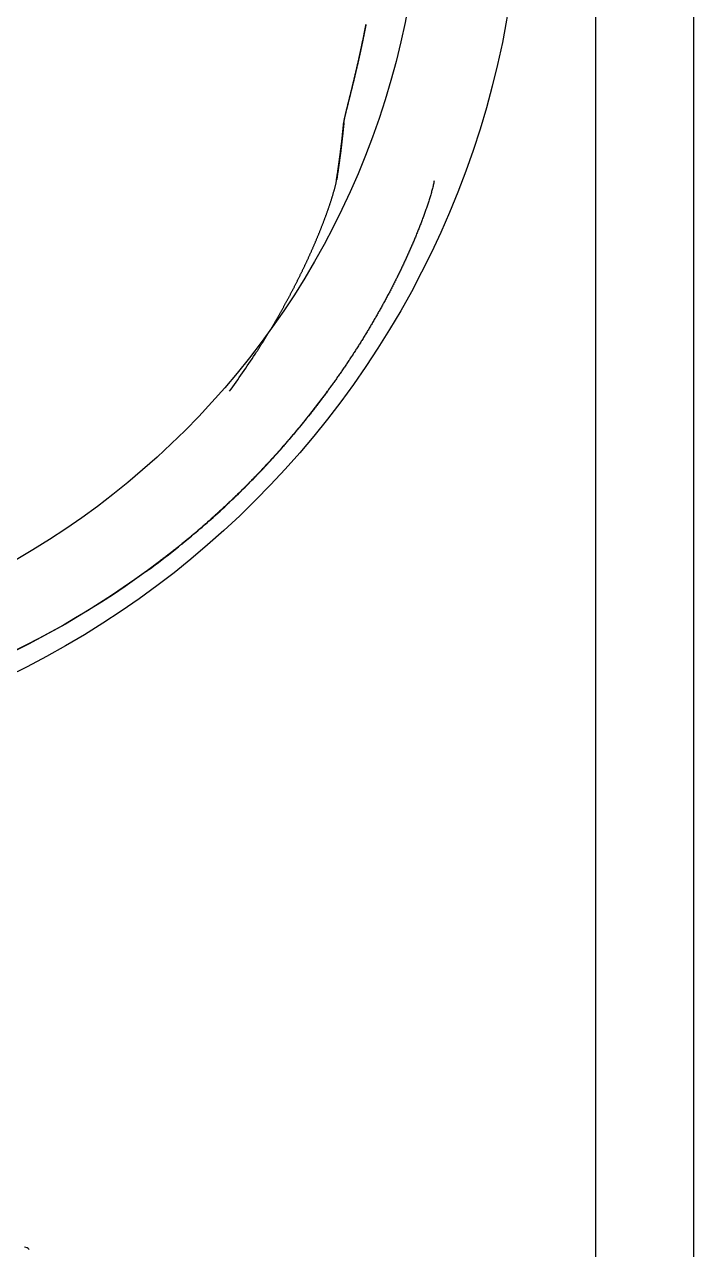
# Model space of a CAD drawing. Header units: millimetres. Extents: x 0 to 3800, y -67 to 2530.
# Drawn here: x 2363.7 to 2397.8, y 1526.3 to 1588.7 of the extents above; entities that cross this region are included whole.
import ezdxf

# ---------------------------------------------------------------- set-up
doc = ezdxf.new("R2010")
doc.units = ezdxf.units.MM
doc.layers.add('내부선 및 부속', color=4, linetype='Continuous')
doc.layers.add('외형선', color=3, linetype='Continuous')

msp = doc.modelspace()

# ---------------------------------------------------------------- linework, layer by layer
at = {"layer": '내부선 및 부속', "linetype": 'Continuous'}
for p, q in [((2379.95, 1583.74), (2379.981, 1583.74)), ((2379.615, 1580.828), (2379.585, 1580.83)), ((2375.457, 1571.923), (2375.495, 1571.982)), ((2370.019, 1560.927), (2370.001, 1560.928))]:
    msp.add_line(p, q, dxfattribs=at)
at = {"layer": '내부선 및 부속', "linetype": 'Continuous', "flags": 128}
for points in [[(2381.106, 1588.729), (2381.102, 1588.707), (2381.098, 1588.686), (2381.093, 1588.664), (2381.089, 1588.642), (2381.085, 1588.62), (2381.081, 1588.598), (2381.076, 1588.576), (2381.072, 1588.555), (2381.068, 1588.533), (2381.063, 1588.511), (2381.059, 1588.489), (2381.055, 1588.467), (2381.05, 1588.446), (2381.046, 1588.424), (2381.042, 1588.402), (2381.037, 1588.38), (2381.033, 1588.358), (2381.029, 1588.337), (2381.024, 1588.315), (2381.02, 1588.293), (2381.015, 1588.271), (2381.011, 1588.249), (2381.007, 1588.228), (2381.002, 1588.206), (2380.998, 1588.184), (2380.993, 1588.162), (2380.989, 1588.14), (2380.984, 1588.119), (2380.98, 1588.097), (2380.976, 1588.075), (2380.971, 1588.053), (2380.967, 1588.031), (2380.962, 1588.01), (2380.958, 1587.988), (2380.953, 1587.966), (2380.949, 1587.944), (2380.944, 1587.923), (2380.939, 1587.901), (2380.935, 1587.879), (2380.93, 1587.857), (2380.926, 1587.836), (2380.921, 1587.814), (2380.917, 1587.792), (2380.912, 1587.77), (2380.907, 1587.749), (2380.903, 1587.727), (2380.898, 1587.705), (2380.894, 1587.683), (2380.889, 1587.662), (2380.884, 1587.64), (2380.88, 1587.618), (2380.875, 1587.596), (2380.87, 1587.575), (2380.866, 1587.553), (2380.861, 1587.531), (2380.856, 1587.509), (2380.852, 1587.488), (2380.847, 1587.466), (2380.842, 1587.444), (2380.838, 1587.422), (2380.833, 1587.401), (2380.828, 1587.379), (2380.823, 1587.357), (2380.819, 1587.336), (2380.814, 1587.314), (2380.809, 1587.292), (2380.804, 1587.27), (2380.8, 1587.249), (2380.795, 1587.227), (2380.79, 1587.205), (2380.785, 1587.183), (2380.78, 1587.162), (2380.776, 1587.14), (2380.771, 1587.118), (2380.766, 1587.097), (2380.761, 1587.075), (2380.756, 1587.053), (2380.751, 1587.032), (2380.747, 1587.01), (2380.742, 1586.988), (2380.737, 1586.966), (2380.732, 1586.945), (2380.727, 1586.923), (2380.722, 1586.901), (2380.717, 1586.88), (2380.712, 1586.858), (2380.707, 1586.836), (2380.702, 1586.815), (2380.698, 1586.793), (2380.693, 1586.771), (2380.688, 1586.75), (2380.683, 1586.728), (2380.678, 1586.706), (2380.673, 1586.685), (2380.668, 1586.663), (2380.663, 1586.641), (2380.658, 1586.62), (2380.653, 1586.598), (2380.648, 1586.576), (2380.643, 1586.555), (2380.643, 1586.555), (2380.638, 1586.533), (2380.633, 1586.511), (2380.628, 1586.49), (2380.623, 1586.468), (2380.618, 1586.446), (2380.613, 1586.425), (2380.607, 1586.403), (2380.602, 1586.381), (2380.597, 1586.36), (2380.592, 1586.338), (2380.587, 1586.316), (2380.582, 1586.295), (2380.577, 1586.273), (2380.572, 1586.252), (2380.567, 1586.23), (2380.562, 1586.208), (2380.556, 1586.187), (2380.551, 1586.165), (2380.546, 1586.143), (2380.541, 1586.122), (2380.536, 1586.1), (2380.531, 1586.078), (2380.526, 1586.057), (2380.52, 1586.035), (2380.515, 1586.014), (2380.51, 1585.992), (2380.505, 1585.97), (2380.5, 1585.949), (2380.494, 1585.927), (2380.489, 1585.905), (2380.484, 1585.884), (2380.479, 1585.862), (2380.474, 1585.841), (2380.468, 1585.819), (2380.463, 1585.797), (2380.458, 1585.776), (2380.453, 1585.754), (2380.447, 1585.733), (2380.442, 1585.711), (2380.437, 1585.689), (2380.432, 1585.668), (2380.426, 1585.646), (2380.421, 1585.625), (2380.416, 1585.603), (2380.41, 1585.581), (2380.405, 1585.56), (2380.4, 1585.538), (2380.395, 1585.517), (2380.389, 1585.495), (2380.384, 1585.473), (2380.379, 1585.452), (2380.373, 1585.43), (2380.368, 1585.409), (2380.363, 1585.387), (2380.357, 1585.366), (2380.352, 1585.344), (2380.347, 1585.322), (2380.341, 1585.301), (2380.336, 1585.279), (2380.331, 1585.258), (2380.325, 1585.236), (2380.32, 1585.214), (2380.314, 1585.193), (2380.309, 1585.171), (2380.304, 1585.15), (2380.298, 1585.128), (2380.293, 1585.107), (2380.287, 1585.085), (2380.282, 1585.063), (2380.277, 1585.042), (2380.271, 1585.02), (2380.266, 1584.999), (2380.26, 1584.977), (2380.255, 1584.956), (2380.25, 1584.934), (2380.244, 1584.913), (2380.239, 1584.891), (2380.233, 1584.869), (2380.228, 1584.848), (2380.222, 1584.826), (2380.217, 1584.805), (2380.212, 1584.783), (2380.206, 1584.762), (2380.201, 1584.74), (2380.195, 1584.718), (2380.19, 1584.697), (2380.184, 1584.675), (2380.179, 1584.654), (2380.173, 1584.632), (2380.168, 1584.611), (2380.162, 1584.589), (2380.157, 1584.568), (2380.152, 1584.546), (2380.146, 1584.524), (2380.141, 1584.503), (2380.135, 1584.481), (2380.13, 1584.46), (2380.124, 1584.438), (2380.119, 1584.417), (2380.114, 1584.395), (2380.114, 1584.395), (2380.108, 1584.374), (2380.103, 1584.352), (2380.097, 1584.33), (2380.092, 1584.309), (2380.087, 1584.287), (2380.081, 1584.266), (2380.076, 1584.244), (2380.071, 1584.222), (2380.066, 1584.201), (2380.06, 1584.179), (2380.055, 1584.158), (2380.05, 1584.136), (2380.045, 1584.114), (2380.04, 1584.093), (2380.035, 1584.071), (2380.029, 1584.049), (2380.024, 1584.028), (2380.019, 1584.006), (2380.014, 1583.984), (2380.01, 1583.963), (2380.005, 1583.941), (2380, 1583.919), (2379.995, 1583.898), (2379.995, 1583.898)], [(2380.026, 1583.986), (2380.031, 1584.008), (2380.035, 1584.029), (2380.04, 1584.05), (2380.045, 1584.072), (2380.05, 1584.093), (2380.055, 1584.114), (2380.06, 1584.135), (2380.065, 1584.157), (2380.069, 1584.178), (2380.074, 1584.199), (2380.079, 1584.22), (2380.085, 1584.242), (2380.09, 1584.263), (2380.095, 1584.284), (2380.1, 1584.305), (2380.105, 1584.326), (2380.11, 1584.348), (2380.115, 1584.369), (2380.12, 1584.39), (2380.126, 1584.411), (2380.131, 1584.432), (2380.136, 1584.454), (2380.141, 1584.475), (2380.147, 1584.496), (2380.152, 1584.517), (2380.157, 1584.538), (2380.162, 1584.559), (2380.168, 1584.581), (2380.173, 1584.602), (2380.178, 1584.623), (2380.184, 1584.644), (2380.189, 1584.665), (2380.194, 1584.686), (2380.2, 1584.708), (2380.205, 1584.729), (2380.21, 1584.75), (2380.215, 1584.771), (2380.221, 1584.792), (2380.226, 1584.813), (2380.231, 1584.835), (2380.237, 1584.856), (2380.242, 1584.877), (2380.247, 1584.898), (2380.253, 1584.919), (2380.258, 1584.94), (2380.263, 1584.962), (2380.268, 1584.983), (2380.274, 1585.004), (2380.279, 1585.025), (2380.284, 1585.046), (2380.289, 1585.067), (2380.295, 1585.089), (2380.3, 1585.11), (2380.305, 1585.131), (2380.311, 1585.152), (2380.316, 1585.173), (2380.321, 1585.194), (2380.326, 1585.216), (2380.331, 1585.237), (2380.337, 1585.258), (2380.342, 1585.279), (2380.347, 1585.3), (2380.352, 1585.321), (2380.358, 1585.343), (2380.363, 1585.364), (2380.368, 1585.385), (2380.373, 1585.406), (2380.378, 1585.427), (2380.384, 1585.449), (2380.389, 1585.47), (2380.394, 1585.491), (2380.399, 1585.512), (2380.404, 1585.533), (2380.41, 1585.555), (2380.415, 1585.576), (2380.42, 1585.597), (2380.425, 1585.618), (2380.43, 1585.639), (2380.435, 1585.66), (2380.441, 1585.682), (2380.446, 1585.703), (2380.451, 1585.724), (2380.456, 1585.745), (2380.461, 1585.766), (2380.466, 1585.788), (2380.471, 1585.809), (2380.476, 1585.83), (2380.482, 1585.851), (2380.487, 1585.873), (2380.492, 1585.894), (2380.497, 1585.915), (2380.502, 1585.936), (2380.507, 1585.957), (2380.512, 1585.979), (2380.517, 1586), (2380.522, 1586.021), (2380.527, 1586.042), (2380.532, 1586.063), (2380.537, 1586.085), (2380.542, 1586.106), (2380.542, 1586.106), (2380.547, 1586.127), (2380.552, 1586.148), (2380.558, 1586.17), (2380.563, 1586.191), (2380.568, 1586.212), (2380.573, 1586.233), (2380.578, 1586.255), (2380.583, 1586.276), (2380.588, 1586.297), (2380.593, 1586.318), (2380.597, 1586.339), (2380.602, 1586.361), (2380.607, 1586.382), (2380.612, 1586.403), (2380.617, 1586.424), (2380.622, 1586.446), (2380.627, 1586.467), (2380.632, 1586.488), (2380.637, 1586.509), (2380.642, 1586.531), (2380.647, 1586.552), (2380.652, 1586.573), (2380.657, 1586.594), (2380.662, 1586.616), (2380.666, 1586.637), (2380.671, 1586.658), (2380.676, 1586.68), (2380.681, 1586.701), (2380.686, 1586.722), (2380.691, 1586.743), (2380.696, 1586.765), (2380.7, 1586.786), (2380.705, 1586.807), (2380.71, 1586.828), (2380.715, 1586.85), (2380.72, 1586.871), (2380.725, 1586.892), (2380.729, 1586.914), (2380.734, 1586.935), (2380.739, 1586.956), (2380.744, 1586.977), (2380.748, 1586.999), (2380.753, 1587.02), (2380.758, 1587.041), (2380.763, 1587.063), (2380.767, 1587.084), (2380.772, 1587.105), (2380.777, 1587.126), (2380.782, 1587.148), (2380.786, 1587.169), (2380.791, 1587.19), (2380.796, 1587.212), (2380.8, 1587.233), (2380.805, 1587.254), (2380.81, 1587.276), (2380.814, 1587.297), (2380.819, 1587.318), (2380.824, 1587.339), (2380.828, 1587.361), (2380.833, 1587.382), (2380.838, 1587.403), (2380.842, 1587.425), (2380.847, 1587.446), (2380.851, 1587.467), (2380.856, 1587.489), (2380.861, 1587.51), (2380.865, 1587.531), (2380.87, 1587.553), (2380.874, 1587.574), (2380.879, 1587.595), (2380.883, 1587.617), (2380.888, 1587.638), (2380.893, 1587.659), (2380.897, 1587.681), (2380.902, 1587.702), (2380.906, 1587.723), (2380.911, 1587.745), (2380.915, 1587.766), (2380.92, 1587.787), (2380.924, 1587.809), (2380.929, 1587.83), (2380.933, 1587.852), (2380.937, 1587.873), (2380.942, 1587.894), (2380.946, 1587.916), (2380.951, 1587.937), (2380.955, 1587.958), (2380.96, 1587.98), (2380.964, 1588.001), (2380.968, 1588.022), (2380.973, 1588.044), (2380.977, 1588.065), (2380.982, 1588.087), (2380.986, 1588.108), (2380.99, 1588.129), (2380.995, 1588.151), (2380.999, 1588.172), (2381.003, 1588.193), (2381.008, 1588.215), (2381.012, 1588.236), (2381.012, 1588.236), (2381.016, 1588.258), (2381.021, 1588.279), (2381.025, 1588.3), (2381.029, 1588.322), (2381.034, 1588.343), (2381.038, 1588.365), (2381.042, 1588.386), (2381.046, 1588.407), (2381.051, 1588.429), (2381.055, 1588.45), (2381.059, 1588.471), (2381.063, 1588.493), (2381.068, 1588.514), (2381.072, 1588.536), (2381.076, 1588.557), (2381.08, 1588.578), (2381.084, 1588.6), (2381.089, 1588.621), (2381.093, 1588.643), (2381.097, 1588.664), (2381.101, 1588.686), (2381.105, 1588.707), (2381.109, 1588.728), (2381.109, 1588.728)], [(2379.95, 1583.651), (2379.947, 1583.621), (2379.944, 1583.591), (2379.941, 1583.561), (2379.938, 1583.53), (2379.935, 1583.5), (2379.932, 1583.47), (2379.929, 1583.44), (2379.926, 1583.409), (2379.923, 1583.379), (2379.92, 1583.349), (2379.917, 1583.319), (2379.914, 1583.288), (2379.911, 1583.258), (2379.908, 1583.228), (2379.904, 1583.197), (2379.901, 1583.167), (2379.898, 1583.137), (2379.895, 1583.107), (2379.892, 1583.076), (2379.888, 1583.046), (2379.885, 1583.016), (2379.882, 1582.985), (2379.878, 1582.955), (2379.875, 1582.925), (2379.872, 1582.894), (2379.868, 1582.864), (2379.865, 1582.834), (2379.861, 1582.803), (2379.858, 1582.773), (2379.854, 1582.742), (2379.851, 1582.712), (2379.847, 1582.682), (2379.844, 1582.651), (2379.84, 1582.621), (2379.837, 1582.591), (2379.833, 1582.56), (2379.829, 1582.53), (2379.826, 1582.499), (2379.822, 1582.469), (2379.818, 1582.439), (2379.815, 1582.408), (2379.811, 1582.378), (2379.807, 1582.347), (2379.803, 1582.317), (2379.799, 1582.286), (2379.796, 1582.256), (2379.792, 1582.226), (2379.788, 1582.195), (2379.784, 1582.165), (2379.78, 1582.134), (2379.776, 1582.104), (2379.772, 1582.073), (2379.768, 1582.043), (2379.764, 1582.012), (2379.76, 1581.982), (2379.756, 1581.951), (2379.752, 1581.921), (2379.748, 1581.89), (2379.744, 1581.86), (2379.74, 1581.829), (2379.735, 1581.799), (2379.731, 1581.768), (2379.727, 1581.738), (2379.723, 1581.707), (2379.719, 1581.677), (2379.714, 1581.646), (2379.71, 1581.616), (2379.706, 1581.585), (2379.701, 1581.555), (2379.697, 1581.524), (2379.693, 1581.493), (2379.688, 1581.463), (2379.684, 1581.432), (2379.679, 1581.402), (2379.675, 1581.371), (2379.67, 1581.341), (2379.666, 1581.31), (2379.661, 1581.28), (2379.657, 1581.249), (2379.652, 1581.218), (2379.647, 1581.188), (2379.643, 1581.157), (2379.638, 1581.127), (2379.633, 1581.096), (2379.629, 1581.065), (2379.624, 1581.035), (2379.619, 1581.004), (2379.614, 1580.974), (2379.61, 1580.943), (2379.605, 1580.912), (2379.6, 1580.882), (2379.595, 1580.851), (2379.59, 1580.82), (2379.585, 1580.79), (2379.58, 1580.759)], [(2379.981, 1583.74), (2379.978, 1583.709), (2379.976, 1583.679), (2379.973, 1583.649), (2379.97, 1583.618), (2379.967, 1583.588), (2379.964, 1583.557), (2379.961, 1583.527), (2379.958, 1583.496), (2379.955, 1583.466), (2379.952, 1583.435), (2379.949, 1583.405), (2379.946, 1583.374), (2379.943, 1583.344), (2379.94, 1583.314), (2379.937, 1583.283), (2379.934, 1583.253), (2379.93, 1583.222), (2379.927, 1583.191), (2379.924, 1583.161), (2379.921, 1583.13), (2379.918, 1583.1), (2379.914, 1583.069), (2379.911, 1583.039), (2379.908, 1583.008), (2379.904, 1582.978), (2379.901, 1582.947), (2379.898, 1582.917), (2379.894, 1582.886), (2379.891, 1582.855), (2379.887, 1582.825), (2379.884, 1582.794), (2379.88, 1582.764), (2379.877, 1582.733), (2379.873, 1582.703), (2379.87, 1582.672), (2379.866, 1582.641), (2379.863, 1582.611), (2379.859, 1582.58), (2379.855, 1582.549), (2379.852, 1582.519), (2379.848, 1582.488), (2379.844, 1582.458), (2379.841, 1582.427), (2379.837, 1582.396), (2379.833, 1582.366), (2379.829, 1582.335), (2379.825, 1582.304), (2379.821, 1582.274), (2379.818, 1582.243), (2379.814, 1582.212), (2379.81, 1582.182), (2379.806, 1582.151), (2379.802, 1582.12), (2379.798, 1582.09), (2379.794, 1582.059), (2379.79, 1582.028), (2379.786, 1581.998), (2379.782, 1581.967), (2379.778, 1581.936), (2379.774, 1581.905), (2379.769, 1581.875), (2379.765, 1581.844), (2379.761, 1581.813), (2379.757, 1581.782), (2379.753, 1581.752), (2379.748, 1581.721), (2379.744, 1581.69), (2379.74, 1581.659), (2379.736, 1581.629), (2379.731, 1581.598), (2379.727, 1581.567), (2379.722, 1581.536), (2379.718, 1581.506), (2379.714, 1581.475), (2379.709, 1581.444), (2379.705, 1581.413), (2379.7, 1581.383), (2379.696, 1581.352), (2379.691, 1581.321), (2379.687, 1581.29), (2379.682, 1581.259), (2379.677, 1581.229), (2379.673, 1581.198), (2379.668, 1581.167), (2379.663, 1581.136), (2379.659, 1581.105), (2379.654, 1581.074), (2379.649, 1581.044), (2379.644, 1581.013), (2379.64, 1580.982), (2379.635, 1580.951), (2379.63, 1580.92), (2379.625, 1580.889), (2379.62, 1580.859), (2379.615, 1580.828)], [(2379.995, 1583.898), (2379.995, 1583.896), (2379.994, 1583.895), (2379.994, 1583.893), (2379.994, 1583.891), (2379.993, 1583.89), (2379.993, 1583.888), (2379.993, 1583.887), (2379.992, 1583.885), (2379.992, 1583.884), (2379.992, 1583.882), (2379.991, 1583.881), (2379.991, 1583.879), (2379.991, 1583.878), (2379.99, 1583.876), (2379.99, 1583.875), (2379.99, 1583.873), (2379.989, 1583.871), (2379.989, 1583.87), (2379.989, 1583.868), (2379.988, 1583.867), (2379.988, 1583.865), (2379.988, 1583.864), (2379.987, 1583.862), (2379.987, 1583.861), (2379.987, 1583.859), (2379.986, 1583.858), (2379.986, 1583.856), (2379.986, 1583.855), (2379.985, 1583.853), (2379.985, 1583.851), (2379.985, 1583.85), (2379.984, 1583.848), (2379.984, 1583.847), (2379.984, 1583.845), (2379.983, 1583.844), (2379.983, 1583.842), (2379.983, 1583.841), (2379.982, 1583.839), (2379.982, 1583.838), (2379.982, 1583.836), (2379.981, 1583.834), (2379.981, 1583.833), (2379.981, 1583.831), (2379.98, 1583.83), (2379.98, 1583.828), (2379.98, 1583.827), (2379.979, 1583.825), (2379.979, 1583.824), (2379.979, 1583.822), (2379.978, 1583.821), (2379.978, 1583.819), (2379.978, 1583.818), (2379.977, 1583.816), (2379.977, 1583.814), (2379.977, 1583.813), (2379.976, 1583.811), (2379.976, 1583.81), (2379.976, 1583.808), (2379.976, 1583.807), (2379.975, 1583.805), (2379.975, 1583.804), (2379.975, 1583.802), (2379.974, 1583.801), (2379.974, 1583.799), (2379.974, 1583.797), (2379.973, 1583.796), (2379.973, 1583.794), (2379.973, 1583.793), (2379.972, 1583.791), (2379.972, 1583.79), (2379.972, 1583.788), (2379.971, 1583.787), (2379.971, 1583.785), (2379.971, 1583.784), (2379.97, 1583.782), (2379.97, 1583.78), (2379.97, 1583.779), (2379.969, 1583.777), (2379.969, 1583.776), (2379.969, 1583.774), (2379.969, 1583.773), (2379.968, 1583.771), (2379.968, 1583.77), (2379.968, 1583.768), (2379.967, 1583.767), (2379.967, 1583.765), (2379.967, 1583.763), (2379.966, 1583.762), (2379.966, 1583.76), (2379.966, 1583.759), (2379.966, 1583.757), (2379.965, 1583.756), (2379.965, 1583.754), (2379.965, 1583.753), (2379.964, 1583.751), (2379.964, 1583.749), (2379.964, 1583.748), (2379.963, 1583.746), (2379.963, 1583.745), (2379.963, 1583.743), (2379.963, 1583.743), (2379.963, 1583.742), (2379.962, 1583.74), (2379.962, 1583.739), (2379.962, 1583.737), (2379.961, 1583.736), (2379.961, 1583.734), (2379.961, 1583.732), (2379.961, 1583.731), (2379.96, 1583.729), (2379.96, 1583.728), (2379.96, 1583.726), (2379.96, 1583.725), (2379.959, 1583.723), (2379.959, 1583.722), (2379.959, 1583.72), (2379.959, 1583.718), (2379.958, 1583.717), (2379.958, 1583.715), (2379.958, 1583.714), (2379.958, 1583.712), (2379.957, 1583.711), (2379.957, 1583.709), (2379.957, 1583.708), (2379.957, 1583.706), (2379.956, 1583.704), (2379.956, 1583.703), (2379.956, 1583.701), (2379.956, 1583.7), (2379.955, 1583.698), (2379.955, 1583.697), (2379.955, 1583.695), (2379.955, 1583.694), (2379.954, 1583.692), (2379.954, 1583.69), (2379.954, 1583.689), (2379.954, 1583.687), (2379.954, 1583.686), (2379.953, 1583.684), (2379.953, 1583.683), (2379.953, 1583.681), (2379.953, 1583.679), (2379.953, 1583.678), (2379.952, 1583.676), (2379.952, 1583.675), (2379.952, 1583.673), (2379.952, 1583.672), (2379.952, 1583.67), (2379.951, 1583.669), (2379.951, 1583.667), (2379.951, 1583.665), (2379.951, 1583.664), (2379.951, 1583.662), (2379.951, 1583.661), (2379.95, 1583.659), (2379.95, 1583.658), (2379.95, 1583.656), (2379.95, 1583.654), (2379.95, 1583.653), (2379.95, 1583.651), (2379.95, 1583.651)], [(2379.981, 1583.74), (2379.981, 1583.741), (2379.982, 1583.743), (2379.982, 1583.745), (2379.982, 1583.746), (2379.982, 1583.748), (2379.982, 1583.749), (2379.982, 1583.751), (2379.983, 1583.752), (2379.983, 1583.754), (2379.983, 1583.756), (2379.983, 1583.757), (2379.983, 1583.759), (2379.983, 1583.76), (2379.984, 1583.762), (2379.984, 1583.763), (2379.984, 1583.765), (2379.984, 1583.767), (2379.984, 1583.768), (2379.985, 1583.77), (2379.985, 1583.771), (2379.985, 1583.773), (2379.985, 1583.774), (2379.986, 1583.776), (2379.986, 1583.777), (2379.986, 1583.779), (2379.986, 1583.781), (2379.986, 1583.782), (2379.987, 1583.784), (2379.987, 1583.785), (2379.987, 1583.787), (2379.987, 1583.788), (2379.988, 1583.79), (2379.988, 1583.792), (2379.988, 1583.793), (2379.988, 1583.795), (2379.989, 1583.796), (2379.989, 1583.798), (2379.989, 1583.799), (2379.989, 1583.801), (2379.99, 1583.802), (2379.99, 1583.804), (2379.99, 1583.806), (2379.99, 1583.807), (2379.991, 1583.809), (2379.991, 1583.81), (2379.991, 1583.812), (2379.991, 1583.813), (2379.992, 1583.815), (2379.992, 1583.816), (2379.992, 1583.818), (2379.992, 1583.82), (2379.993, 1583.821), (2379.993, 1583.823), (2379.993, 1583.824), (2379.994, 1583.826), (2379.994, 1583.827), (2379.994, 1583.829), (2379.994, 1583.83), (2379.995, 1583.832), (2379.995, 1583.833), (2379.995, 1583.835), (2379.995, 1583.837), (2379.996, 1583.838), (2379.996, 1583.84), (2379.996, 1583.841), (2379.997, 1583.843), (2379.997, 1583.844), (2379.997, 1583.846), (2379.997, 1583.847), (2379.998, 1583.849), (2379.998, 1583.851), (2379.998, 1583.852), (2379.999, 1583.854), (2379.999, 1583.855), (2379.999, 1583.857), (2379.999, 1583.858), (2380, 1583.86), (2380, 1583.861), (2380, 1583.863), (2380.001, 1583.865), (2380.001, 1583.866), (2380.001, 1583.868), (2380.001, 1583.869), (2380.002, 1583.871), (2380.002, 1583.872), (2380.002, 1583.874), (2380.003, 1583.875), (2380.003, 1583.877), (2380.003, 1583.878), (2380.004, 1583.88), (2380.004, 1583.882), (2380.004, 1583.883), (2380.005, 1583.885), (2380.005, 1583.886), (2380.005, 1583.888), (2380.005, 1583.889), (2380.006, 1583.891), (2380.006, 1583.892), (2380.006, 1583.894), (2380.007, 1583.895), (2380.007, 1583.895), (2380.007, 1583.897), (2380.007, 1583.899), (2380.008, 1583.9), (2380.008, 1583.902), (2380.008, 1583.903), (2380.009, 1583.905), (2380.009, 1583.906), (2380.009, 1583.908), (2380.01, 1583.909), (2380.01, 1583.911), (2380.01, 1583.912), (2380.011, 1583.914), (2380.011, 1583.916), (2380.011, 1583.917), (2380.011, 1583.919), (2380.012, 1583.92), (2380.012, 1583.922), (2380.012, 1583.923), (2380.013, 1583.925), (2380.013, 1583.926), (2380.013, 1583.928), (2380.014, 1583.929), (2380.014, 1583.931), (2380.014, 1583.932), (2380.015, 1583.934), (2380.015, 1583.936), (2380.015, 1583.937), (2380.016, 1583.939), (2380.016, 1583.94), (2380.016, 1583.942), (2380.017, 1583.943), (2380.017, 1583.945), (2380.017, 1583.946), (2380.018, 1583.948), (2380.018, 1583.949), (2380.018, 1583.951), (2380.019, 1583.953), (2380.019, 1583.954), (2380.019, 1583.956), (2380.02, 1583.957), (2380.02, 1583.959), (2380.02, 1583.96), (2380.021, 1583.962), (2380.021, 1583.963), (2380.021, 1583.965), (2380.022, 1583.966), (2380.022, 1583.968), (2380.022, 1583.969), (2380.023, 1583.971), (2380.023, 1583.973), (2380.023, 1583.974), (2380.024, 1583.976), (2380.024, 1583.977), (2380.024, 1583.979), (2380.025, 1583.98), (2380.025, 1583.982), (2380.025, 1583.983), (2380.026, 1583.985), (2380.026, 1583.986), (2380.026, 1583.986)], [(2384.58, 1580.759), (2384.571, 1580.704), (2384.56, 1580.649), (2384.549, 1580.594), (2384.537, 1580.539), (2384.524, 1580.485), (2384.511, 1580.431), (2384.497, 1580.376), (2384.482, 1580.322), (2384.468, 1580.268), (2384.453, 1580.214), (2384.438, 1580.16), (2384.422, 1580.106), (2384.406, 1580.053), (2384.39, 1579.999), (2384.374, 1579.945), (2384.358, 1579.892), (2384.341, 1579.838), (2384.324, 1579.785), (2384.307, 1579.732), (2384.29, 1579.678), (2384.273, 1579.625), (2384.255, 1579.572), (2384.238, 1579.519), (2384.22, 1579.466), (2384.202, 1579.413), (2384.183, 1579.36), (2384.165, 1579.307), (2384.147, 1579.254), (2384.128, 1579.201), (2384.109, 1579.148), (2384.09, 1579.096), (2384.071, 1579.043), (2384.052, 1578.99), (2384.033, 1578.938), (2384.014, 1578.885), (2383.994, 1578.833), (2383.974, 1578.78), (2383.955, 1578.728), (2383.935, 1578.676), (2383.915, 1578.623), (2383.895, 1578.571), (2383.875, 1578.519), (2383.854, 1578.467), (2383.834, 1578.414), (2383.813, 1578.362), (2383.793, 1578.31), (2383.772, 1578.258), (2383.751, 1578.206), (2383.73, 1578.154), (2383.709, 1578.102), (2383.688, 1578.051), (2383.667, 1577.999), (2383.646, 1577.947), (2383.624, 1577.895), (2383.603, 1577.844), (2383.581, 1577.792), (2383.56, 1577.74), (2383.538, 1577.689), (2383.516, 1577.637), (2383.494, 1577.586), (2383.472, 1577.534), (2383.45, 1577.483), (2383.428, 1577.431), (2383.405, 1577.38), (2383.383, 1577.329), (2383.36, 1577.277), (2383.338, 1577.226), (2383.315, 1577.175), (2383.292, 1577.124), (2383.269, 1577.073), (2383.246, 1577.022), (2383.223, 1576.971), (2383.2, 1576.92), (2383.177, 1576.869), (2383.154, 1576.818), (2383.131, 1576.767), (2383.107, 1576.716), (2383.084, 1576.665), (2383.06, 1576.614), (2383.036, 1576.564), (2383.012, 1576.513), (2382.989, 1576.462), (2382.965, 1576.412), (2382.941, 1576.361), (2382.917, 1576.311), (2382.892, 1576.26), (2382.868, 1576.21), (2382.844, 1576.159), (2382.819, 1576.109), (2382.795, 1576.058), (2382.77, 1576.008), (2382.746, 1575.958), (2382.721, 1575.908), (2382.696, 1575.857), (2382.671, 1575.807), (2382.646, 1575.757), (2382.621, 1575.707), (2382.596, 1575.657), (2382.571, 1575.607), (2382.546, 1575.557), (2382.546, 1575.557), (2382.52, 1575.507), (2382.495, 1575.457), (2382.469, 1575.407), (2382.444, 1575.357), (2382.418, 1575.308), (2382.392, 1575.258), (2382.367, 1575.208), (2382.341, 1575.159), (2382.315, 1575.109), (2382.289, 1575.059), (2382.263, 1575.01), (2382.236, 1574.96), (2382.21, 1574.911), (2382.184, 1574.861), (2382.158, 1574.812), (2382.131, 1574.763), (2382.105, 1574.713), (2382.078, 1574.664), (2382.051, 1574.615), (2382.024, 1574.566), (2381.998, 1574.516), (2381.971, 1574.467), (2381.944, 1574.418), (2381.917, 1574.369), (2381.89, 1574.32), (2381.862, 1574.271), (2381.835, 1574.222), (2381.808, 1574.173), (2381.78, 1574.125), (2381.753, 1574.076), (2381.725, 1574.027), (2381.698, 1573.978), (2381.67, 1573.93), (2381.642, 1573.881), (2381.614, 1573.832), (2381.586, 1573.784), (2381.559, 1573.735), (2381.53, 1573.687), (2381.502, 1573.638), (2381.474, 1573.59), (2381.446, 1573.541), (2381.418, 1573.493), (2381.389, 1573.445), (2381.361, 1573.397), (2381.332, 1573.348), (2381.304, 1573.3), (2381.275, 1573.252), (2381.246, 1573.204), (2381.217, 1573.156), (2381.188, 1573.108), (2381.16, 1573.06), (2381.131, 1573.012), (2381.101, 1572.964), (2381.072, 1572.916), (2381.043, 1572.869), (2381.014, 1572.821), (2380.984, 1572.773), (2380.955, 1572.726), (2380.926, 1572.678), (2380.896, 1572.63), (2380.866, 1572.583), (2380.837, 1572.535), (2380.807, 1572.488), (2380.777, 1572.44), (2380.747, 1572.393), (2380.717, 1572.346), (2380.687, 1572.298), (2380.657, 1572.251), (2380.627, 1572.204), (2380.597, 1572.157), (2380.567, 1572.11), (2380.536, 1572.063), (2380.506, 1572.015), (2380.475, 1571.968), (2380.445, 1571.922), (2380.414, 1571.875), (2380.384, 1571.828), (2380.353, 1571.781), (2380.322, 1571.734), (2380.291, 1571.687), (2380.26, 1571.641), (2380.229, 1571.594), (2380.198, 1571.547), (2380.167, 1571.501), (2380.136, 1571.454), (2380.105, 1571.408), (2380.073, 1571.361), (2380.042, 1571.315), (2380.011, 1571.269), (2379.979, 1571.222), (2379.948, 1571.176), (2379.916, 1571.13), (2379.884, 1571.084), (2379.852, 1571.037), (2379.821, 1570.991), (2379.789, 1570.945), (2379.757, 1570.899), (2379.725, 1570.853), (2379.693, 1570.807), (2379.661, 1570.762), (2379.661, 1570.762), (2379.628, 1570.716), (2379.596, 1570.67), (2379.564, 1570.624), (2379.531, 1570.579), (2379.499, 1570.533), (2379.466, 1570.487), (2379.434, 1570.442), (2379.401, 1570.396), (2379.369, 1570.351), (2379.336, 1570.305), (2379.303, 1570.26), (2379.27, 1570.215), (2379.237, 1570.169), (2379.204, 1570.124), (2379.171, 1570.079), (2379.138, 1570.034), (2379.105, 1569.988), (2379.071, 1569.943), (2379.038, 1569.898), (2379.005, 1569.853), (2378.971, 1569.808), (2378.938, 1569.764), (2378.904, 1569.719), (2378.871, 1569.674), (2378.837, 1569.629), (2378.803, 1569.584), (2378.769, 1569.54), (2378.736, 1569.495), (2378.702, 1569.451), (2378.668, 1569.406), (2378.634, 1569.362), (2378.6, 1569.317), (2378.565, 1569.273), (2378.531, 1569.228), (2378.497, 1569.184), (2378.463, 1569.14), (2378.428, 1569.096), (2378.394, 1569.051), (2378.359, 1569.007), (2378.325, 1568.963), (2378.29, 1568.919), (2378.255, 1568.875), (2378.221, 1568.831), (2378.186, 1568.787), (2378.151, 1568.744), (2378.116, 1568.7), (2378.081, 1568.656), (2378.046, 1568.612), (2378.011, 1568.569), (2377.976, 1568.525), (2377.94, 1568.482), (2377.905, 1568.438), (2377.87, 1568.395), (2377.834, 1568.351), (2377.799, 1568.308), (2377.763, 1568.265), (2377.728, 1568.221), (2377.692, 1568.178), (2377.657, 1568.135), (2377.621, 1568.092), (2377.585, 1568.049), (2377.549, 1568.006), (2377.513, 1567.963), (2377.477, 1567.92), (2377.441, 1567.877), (2377.405, 1567.834), (2377.369, 1567.791), (2377.333, 1567.748), (2377.296, 1567.706), (2377.26, 1567.663), (2377.224, 1567.621), (2377.187, 1567.578), (2377.151, 1567.536), (2377.114, 1567.493), (2377.078, 1567.451), (2377.041, 1567.408), (2377.004, 1567.366), (2376.968, 1567.324), (2376.931, 1567.282), (2376.894, 1567.239), (2376.857, 1567.197), (2376.82, 1567.155), (2376.783, 1567.113), (2376.746, 1567.071), (2376.709, 1567.029), (2376.671, 1566.987), (2376.634, 1566.946), (2376.597, 1566.904), (2376.559, 1566.862), (2376.522, 1566.82), (2376.485, 1566.779), (2376.447, 1566.737), (2376.409, 1566.696), (2376.372, 1566.654), (2376.334, 1566.613), (2376.296, 1566.572), (2376.258, 1566.53), (2376.221, 1566.489), (2376.183, 1566.448), (2376.145, 1566.407), (2376.145, 1566.407), (2376.107, 1566.365), (2376.069, 1566.324), (2376.03, 1566.283), (2375.992, 1566.242), (2375.954, 1566.202), (2375.916, 1566.161), (2375.877, 1566.12), (2375.839, 1566.079), (2375.8, 1566.038), (2375.762, 1565.998), (2375.723, 1565.957), (2375.685, 1565.917), (2375.646, 1565.876), (2375.607, 1565.836), (2375.568, 1565.795), (2375.53, 1565.755), (2375.491, 1565.714), (2375.452, 1565.674), (2375.413, 1565.634), (2375.374, 1565.594), (2375.335, 1565.554), (2375.295, 1565.514), (2375.256, 1565.474), (2375.217, 1565.434), (2375.178, 1565.394), (2375.138, 1565.354), (2375.099, 1565.314), (2375.059, 1565.275), (2375.02, 1565.235), (2374.98, 1565.195), (2374.941, 1565.156), (2374.901, 1565.116), (2374.861, 1565.077), (2374.821, 1565.037), (2374.782, 1564.998), (2374.742, 1564.958), (2374.702, 1564.919), (2374.662, 1564.88), (2374.622, 1564.841), (2374.582, 1564.802), (2374.542, 1564.763), (2374.501, 1564.724), (2374.461, 1564.685), (2374.421, 1564.646), (2374.38, 1564.607), (2374.34, 1564.568), (2374.3, 1564.529), (2374.259, 1564.491), (2374.219, 1564.452), (2374.178, 1564.414), (2374.137, 1564.375), (2374.097, 1564.336), (2374.056, 1564.298), (2374.015, 1564.26), (2373.974, 1564.221), (2373.933, 1564.183), (2373.892, 1564.145), (2373.851, 1564.107), (2373.81, 1564.069), (2373.769, 1564.031), (2373.728, 1563.993), (2373.687, 1563.955), (2373.646, 1563.917), (2373.604, 1563.879), (2373.563, 1563.841), (2373.522, 1563.803), (2373.48, 1563.766), (2373.439, 1563.728), (2373.397, 1563.691), (2373.355, 1563.653), (2373.314, 1563.615), (2373.272, 1563.578), (2373.23, 1563.54), (2373.189, 1563.503), (2373.147, 1563.466), (2373.105, 1563.429), (2373.063, 1563.392), (2373.021, 1563.354), (2372.979, 1563.317), (2372.937, 1563.28), (2372.895, 1563.244), (2372.852, 1563.207), (2372.81, 1563.17), (2372.768, 1563.133), (2372.726, 1563.096), (2372.683, 1563.06), (2372.641, 1563.023), (2372.598, 1562.987), (2372.556, 1562.95), (2372.513, 1562.914), (2372.471, 1562.877), (2372.428, 1562.841), (2372.385, 1562.805), (2372.343, 1562.769), (2372.3, 1562.732), (2372.257, 1562.696), (2372.214, 1562.66), (2372.171, 1562.624), (2372.128, 1562.588), (2372.085, 1562.553), (2372.085, 1562.553), (2372.042, 1562.517), (2371.999, 1562.481), (2371.956, 1562.445), (2371.913, 1562.41), (2371.869, 1562.374), (2371.826, 1562.339), (2371.783, 1562.303), (2371.739, 1562.268), (2371.696, 1562.232), (2371.652, 1562.197), (2371.609, 1562.162), (2371.565, 1562.127), (2371.522, 1562.091), (2371.478, 1562.056), (2371.434, 1562.021), (2371.39, 1561.986), (2371.347, 1561.951), (2371.303, 1561.917), (2371.259, 1561.882), (2371.215, 1561.847), (2371.171, 1561.812), (2371.127, 1561.778), (2371.083, 1561.743), (2371.039, 1561.709), (2370.995, 1561.674), (2370.95, 1561.64), (2370.906, 1561.605), (2370.862, 1561.571), (2370.818, 1561.537), (2370.773, 1561.503), (2370.729, 1561.469), (2370.684, 1561.435), (2370.64, 1561.401), (2370.595, 1561.367), (2370.551, 1561.333), (2370.506, 1561.299), (2370.461, 1561.265), (2370.417, 1561.232), (2370.372, 1561.198), (2370.327, 1561.164), (2370.282, 1561.131), (2370.237, 1561.097), (2370.192, 1561.064), (2370.147, 1561.031), (2370.102, 1560.997), (2370.057, 1560.964), (2370.012, 1560.931), (2370.012, 1560.931)], [(2375.495, 1571.982), (2375.513, 1572.01), (2375.532, 1572.039), (2375.55, 1572.067), (2375.569, 1572.096), (2375.587, 1572.125), (2375.605, 1572.153), (2375.624, 1572.182), (2375.642, 1572.21), (2375.66, 1572.239), (2375.678, 1572.267), (2375.697, 1572.296), (2375.715, 1572.325), (2375.733, 1572.353), (2375.751, 1572.382), (2375.769, 1572.411), (2375.787, 1572.44), (2375.805, 1572.468), (2375.824, 1572.497), (2375.842, 1572.526), (2375.86, 1572.555), (2375.878, 1572.583), (2375.896, 1572.612), (2375.913, 1572.641), (2375.931, 1572.67), (2375.949, 1572.699), (2375.967, 1572.728), (2375.985, 1572.757), (2376.003, 1572.785), (2376.021, 1572.814), (2376.038, 1572.843), (2376.056, 1572.872), (2376.074, 1572.901), (2376.091, 1572.93), (2376.109, 1572.959), (2376.127, 1572.988), (2376.144, 1573.017), (2376.162, 1573.046), (2376.18, 1573.075), (2376.197, 1573.104), (2376.215, 1573.133), (2376.232, 1573.163), (2376.25, 1573.192), (2376.267, 1573.221), (2376.284, 1573.25), (2376.302, 1573.279), (2376.319, 1573.308), (2376.336, 1573.338), (2376.354, 1573.367), (2376.371, 1573.396), (2376.388, 1573.425), (2376.406, 1573.454), (2376.423, 1573.484), (2376.44, 1573.513), (2376.457, 1573.542), (2376.474, 1573.572), (2376.491, 1573.601), (2376.508, 1573.63), (2376.526, 1573.66), (2376.543, 1573.689), (2376.56, 1573.718), (2376.577, 1573.748), (2376.594, 1573.777), (2376.61, 1573.807), (2376.627, 1573.836), (2376.644, 1573.866), (2376.661, 1573.895), (2376.678, 1573.925), (2376.695, 1573.954), (2376.712, 1573.984), (2376.728, 1574.013), (2376.745, 1574.043), (2376.762, 1574.072), (2376.778, 1574.102), (2376.795, 1574.132), (2376.812, 1574.161), (2376.828, 1574.191), (2376.845, 1574.22), (2376.861, 1574.25), (2376.878, 1574.28), (2376.894, 1574.309), (2376.911, 1574.339), (2376.927, 1574.369), (2376.944, 1574.399), (2376.96, 1574.428), (2376.976, 1574.458), (2376.993, 1574.488), (2377.009, 1574.518), (2377.025, 1574.547), (2377.042, 1574.577), (2377.058, 1574.607), (2377.074, 1574.637), (2377.09, 1574.667), (2377.106, 1574.697), (2377.123, 1574.727), (2377.139, 1574.756), (2377.155, 1574.786), (2377.171, 1574.816), (2377.187, 1574.846), (2377.203, 1574.876), (2377.219, 1574.906), (2377.219, 1574.906), (2377.235, 1574.936), (2377.251, 1574.966), (2377.266, 1574.996), (2377.282, 1575.026), (2377.298, 1575.056), (2377.314, 1575.086), (2377.33, 1575.116), (2377.345, 1575.146), (2377.361, 1575.177), (2377.377, 1575.207), (2377.393, 1575.237), (2377.408, 1575.267), (2377.424, 1575.297), (2377.439, 1575.327), (2377.455, 1575.357), (2377.471, 1575.388), (2377.486, 1575.418), (2377.501, 1575.448), (2377.517, 1575.478), (2377.532, 1575.509), (2377.548, 1575.539), (2377.563, 1575.569), (2377.578, 1575.599), (2377.594, 1575.63), (2377.609, 1575.66), (2377.624, 1575.69), (2377.64, 1575.721), (2377.655, 1575.751), (2377.67, 1575.782), (2377.685, 1575.812), (2377.7, 1575.842), (2377.715, 1575.873), (2377.73, 1575.903), (2377.745, 1575.934), (2377.76, 1575.964), (2377.775, 1575.995), (2377.79, 1576.025), (2377.805, 1576.056), (2377.82, 1576.086), (2377.835, 1576.117), (2377.85, 1576.147), (2377.864, 1576.178), (2377.879, 1576.208), (2377.894, 1576.239), (2377.909, 1576.27), (2377.923, 1576.3), (2377.938, 1576.331), (2377.953, 1576.361), (2377.967, 1576.392), (2377.982, 1576.423), (2377.996, 1576.453), (2378.011, 1576.484), (2378.025, 1576.515), (2378.04, 1576.546), (2378.054, 1576.576), (2378.068, 1576.607), (2378.083, 1576.638), (2378.097, 1576.669), (2378.111, 1576.7), (2378.126, 1576.73), (2378.14, 1576.761), (2378.154, 1576.792), (2378.168, 1576.823), (2378.182, 1576.854), (2378.196, 1576.885), (2378.21, 1576.916), (2378.225, 1576.946), (2378.239, 1576.977), (2378.252, 1577.008), (2378.266, 1577.039), (2378.28, 1577.07), (2378.294, 1577.101), (2378.308, 1577.132), (2378.322, 1577.163), (2378.336, 1577.194), (2378.349, 1577.225), (2378.363, 1577.256), (2378.377, 1577.287), (2378.39, 1577.319), (2378.404, 1577.35), (2378.418, 1577.381), (2378.431, 1577.412), (2378.445, 1577.443), (2378.458, 1577.474), (2378.472, 1577.505), (2378.485, 1577.536), (2378.498, 1577.568), (2378.512, 1577.599), (2378.525, 1577.63), (2378.538, 1577.661), (2378.552, 1577.693), (2378.565, 1577.724), (2378.578, 1577.755), (2378.591, 1577.786), (2378.604, 1577.818), (2378.617, 1577.849), (2378.63, 1577.88), (2378.643, 1577.912), (2378.656, 1577.943), (2378.669, 1577.975), (2378.669, 1577.975), (2378.682, 1578.006), (2378.695, 1578.037), (2378.708, 1578.069), (2378.721, 1578.1), (2378.734, 1578.132), (2378.746, 1578.163), (2378.759, 1578.195), (2378.772, 1578.226), (2378.784, 1578.258), (2378.797, 1578.289), (2378.81, 1578.321), (2378.822, 1578.352), (2378.835, 1578.384), (2378.847, 1578.415), (2378.859, 1578.447), (2378.872, 1578.479), (2378.884, 1578.51), (2378.896, 1578.542), (2378.909, 1578.573), (2378.921, 1578.605), (2378.933, 1578.637), (2378.945, 1578.669), (2378.957, 1578.7), (2378.969, 1578.732), (2378.981, 1578.764), (2378.993, 1578.796), (2379.005, 1578.827), (2379.017, 1578.859), (2379.029, 1578.891), (2379.041, 1578.923), (2379.052, 1578.955), (2379.064, 1578.986), (2379.076, 1579.018), (2379.087, 1579.05), (2379.099, 1579.082), (2379.111, 1579.114), (2379.122, 1579.146), (2379.133, 1579.178), (2379.145, 1579.21), (2379.156, 1579.242), (2379.167, 1579.274), (2379.179, 1579.306), (2379.19, 1579.338), (2379.201, 1579.37), (2379.212, 1579.402), (2379.223, 1579.434), (2379.234, 1579.466), (2379.245, 1579.499), (2379.256, 1579.531), (2379.267, 1579.563), (2379.277, 1579.595), (2379.288, 1579.627), (2379.299, 1579.66), (2379.309, 1579.692), (2379.32, 1579.724), (2379.33, 1579.756), (2379.341, 1579.789), (2379.351, 1579.821), (2379.361, 1579.853), (2379.371, 1579.886), (2379.381, 1579.918), (2379.391, 1579.951), (2379.401, 1579.983), (2379.411, 1580.016), (2379.421, 1580.048), (2379.431, 1580.081), (2379.44, 1580.113), (2379.45, 1580.146), (2379.459, 1580.178), (2379.469, 1580.211), (2379.478, 1580.244), (2379.487, 1580.276), (2379.496, 1580.309), (2379.505, 1580.342), (2379.514, 1580.375), (2379.523, 1580.407), (2379.531, 1580.44), (2379.54, 1580.473), (2379.548, 1580.506), (2379.556, 1580.539), (2379.564, 1580.572), (2379.571, 1580.605), (2379.579, 1580.638), (2379.586, 1580.672), (2379.593, 1580.705), (2379.599, 1580.738), (2379.606, 1580.771), (2379.606, 1580.771)], [(2369.919, 1560.862), (2369.33, 1560.439), (2368.735, 1560.027), (2368.135, 1559.624), (2367.53, 1559.232), (2366.919, 1558.851), (2366.303, 1558.48), (2365.683, 1558.119), (2365.059, 1557.769), (2364.43, 1557.43), (2363.798, 1557.102), (2363.162, 1556.785)], [(2370.018, 1560.927), (2369.43, 1560.502), (2368.836, 1560.087), (2368.236, 1559.682), (2367.63, 1559.288), (2367.019, 1558.904), (2366.404, 1558.531), (2365.784, 1558.168), (2365.159, 1557.816), (2364.53, 1557.475), (2363.897, 1557.145), (2363.261, 1556.826)]]:
    msp.add_lwpolyline(points, dxfattribs=at)
at = {"layer": '내부선 및 부속', "linetype": 'Continuous'}
for radius in [46.195, 41.136]:
    msp.add_circle((2342.801, 1597.129), radius, dxfattribs=at)
for centre, radius, start, end in [((2377.14, 1581.224), 2.507, 349.61008, 350.91266), ((2341.207, 1594.235), 40.876, 323.69104, 326.91743), ((2345.564, 1594.709), 41.675, 320.16976, 323.21227), ((2345.75, 1594.568), 41.441, 323.21377, 323.69374), ((2345.144, 1595.056), 42.22, 319.24082, 320.17238), ((2345.056, 1595.135), 42.338, 316.23533, 319.23871), ((2344.771, 1595.406), 42.731, 315.14083, 316.23697), ((2344.652, 1595.528), 42.902, 311.70461, 315.13738), ((2344.489, 1595.709), 43.145, 310.82177, 311.70618), ((2344.327, 1595.903), 43.398, 306.29883, 310.81627), ((2344.248, 1596.002), 43.517, 306.14918, 306.30214), ((2363.7, 1526.096), 0.308, 39.00214, 90)]:
    msp.add_arc(centre, radius, start, end, dxfattribs=at)
at = {"layer": '외형선'}
for p, q in [((2392.801, 1793.105), (2392.801, 1401.154)), ((2397.801, 1792.989), (2397.801, 1401.27))]:
    msp.add_line(p, q, dxfattribs=at)

doc.saveas('drawing.dxf')
